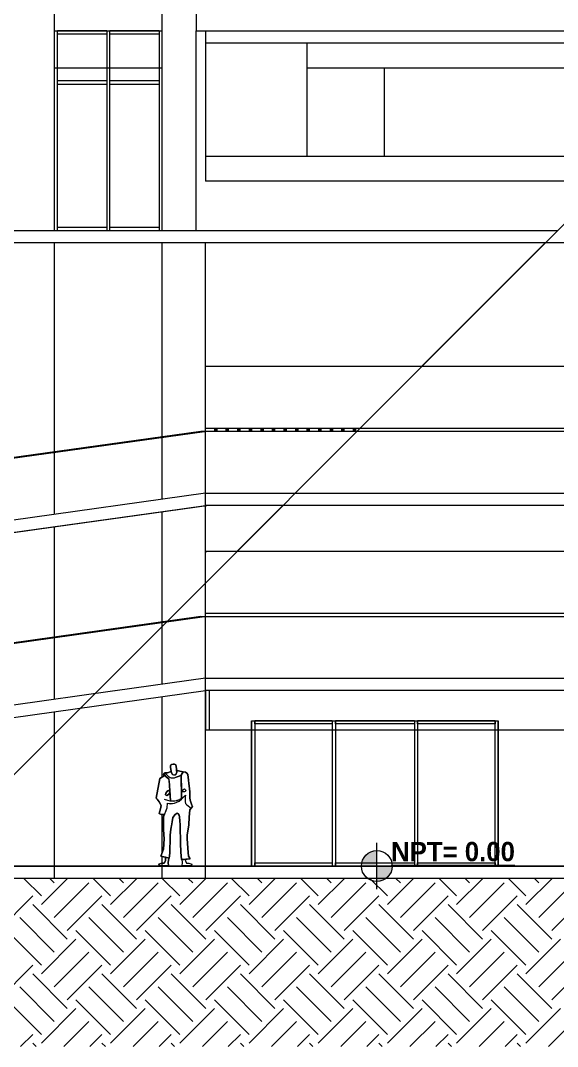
# Model space of a CAD drawing. Header units: metres. Extents: x -144 to 1000, y -717 to 29.
# Drawn here: x 160.28 to 168.99, y -661.99 to -645.36 of the extents above; entities that cross this region are included whole.
import ezdxf

# ---------------------------------------------------------------- set-up
doc = ezdxf.new("R2010")
doc.units = ezdxf.units.M
doc.layers.get('0').update_dxf_attribs({"color": 1})
for name, color, linetype, lineweight in [('A-DETL-GENF', 1, 'Continuous', 9), ('A-DETL-THIN', 1, 'Continuous', 9), ('A-FLOR', 2, 'Continuous', 9), ('A-FLOR-HRAL', 1, 'Continuous', 9), ('A-FLOR-PATT', 8, 'Continuous', 50), ('A-GLAZ-CWMG', 1, 'Continuous', 9), ('A-WALL', 4, 'Continuous', 9), ('G-ANNO-DIMS', 1, 'Continuous', 9), ('G-IMPT', 1, 'Continuous', 9), ('S-BEAM', 1, 'Continuous', 9), ('S-COLS', 7, 'Continuous', 9)]:
    doc.layers.add(name, color=color, linetype=linetype, lineweight=lineweight)
doc.styles.add('Britannic Bold_B', font='', dxfattribs={"width": 0.7})
doc.styles.get('Britannic Bold_B').set_extended_font_data('Britannic Bold', bold=True)

# ---------------------------------------------------------------- blocks, each defined once
blk = doc.blocks.new('ESCALA HUMANA - A_dwg-1534791-IZQUIERDA')
at = {"layer": 'G-IMPT'}
blk.add_line((-10.882, 1.096), (-10.889, 1.473), dxfattribs=at)
at = {"layer": 'G-IMPT', "flags": 128}
for points in [[(-10.715, 0.986), (-10.703, 0.964), (-10.749, 0.913), (-10.758, 0.79), (-10.766, 0.667), (-10.789, 0.502), (-10.789, 0.438), (-10.772, 0.221), (-10.771, 0.161), (-10.741, 0.114), (-10.822, 0.108), (-10.82, 0.084), (-10.802, 0.048), (-10.762, 0.044), (-10.716, 0.03), (-10.723, 0.005), (-10.87, 0.005), (-10.866, 0.055), (-10.872, 0.103), (-10.883, 0.103), (-10.883, 0.125), (-10.886, 0.141), (-10.899, 0.351), (-10.904, 0.676), (-10.91, 0.722), (-10.914, 0.804), (-10.929, 0.842), (-10.95, 0.858), (-10.987, 0.836), (-11.023, 0.788), (-11.032, 0.718), (-11.044, 0.655), (-11.057, 0.599), (-11.064, 0.501), (-11.067, 0.396), (-11.069, 0.29), (-11.07, 0.211), (-11.08, 0.126), (-11.089, 0.128), (-11.098, 0.055), (-11.095, 0.005), (-11.241, 0.005), (-11.248, 0.03), (-11.202, 0.044), (-11.162, 0.048), (-11.144, 0.084), (-11.141, 0.13), (-11.143, 0.141), (-11.216, 0.158), (-11.172, 0.273), (-11.164, 0.44), (-11.172, 0.588), (-11.173, 0.781), (-11.171, 0.837), (-11.214, 0.835), (-11.243, 0.852), (-11.222, 0.929), (-11.213, 0.981), (-11.246, 1.039), (-11.275, 1.082), (-11.293, 1.1), (-11.233, 1.417), (-11.166, 1.464), (-11.175, 1.483), (-11.164, 1.497), (-11.152, 1.511), (-11.108, 1.511), (-11.051, 1.532), (-11.06, 1.602), (-11.061, 1.632), (-11.052, 1.64), (-11.04, 1.646), (-11.027, 1.65), (-11.011, 1.652), (-10.998, 1.651), (-10.984, 1.647), (-10.972, 1.641), (-10.958, 1.548), (-10.883, 1.533), (-10.853, 1.527), (-10.82, 1.521), (-10.796, 1.507), (-10.782, 1.483), (-10.767, 1.394), (-10.763, 1.34), (-10.755, 1.254), (-10.749, 1.2), (-10.746, 1.171), (-10.746, 1.103), (-10.743, 1.066)], [(-10.741, 0.114), (-10.883, 0.103), (-10.883, 0.125), (-10.886, 0.141), (-10.899, 0.351), (-10.904, 0.676), (-10.91, 0.722), (-10.914, 0.804), (-10.929, 0.842), (-10.95, 0.858), (-10.987, 0.836), (-11.023, 0.788), (-11.032, 0.718), (-11.044, 0.655), (-11.057, 0.599), (-11.064, 0.501), (-11.067, 0.396), (-11.069, 0.29), (-11.07, 0.211), (-11.08, 0.126), (-11.216, 0.158), (-11.172, 0.273), (-11.164, 0.44), (-11.172, 0.588), (-11.173, 0.781), (-11.171, 0.837), (-11.214, 0.835), (-11.243, 0.852), (-11.222, 0.929), (-11.213, 0.981), (-11.246, 1.039), (-11.275, 1.082), (-11.293, 1.1), (-11.233, 1.417), (-11.166, 1.464), (-11.175, 1.483), (-11.152, 1.511), (-11.108, 1.511), (-11.051, 1.532), (-11.06, 1.602), (-11.061, 1.632), (-11.052, 1.64), (-11.04, 1.646), (-11.027, 1.65), (-11.011, 1.652), (-10.998, 1.651), (-10.984, 1.647), (-10.972, 1.641), (-10.958, 1.548), (-10.883, 1.533), (-10.82, 1.521), (-10.796, 1.507), (-10.782, 1.483), (-10.767, 1.394), (-10.763, 1.34), (-10.755, 1.254), (-10.749, 1.2), (-10.746, 1.171), (-10.746, 1.103), (-10.743, 1.066), (-10.715, 0.986), (-10.703, 0.964), (-10.749, 0.913), (-10.758, 0.79), (-10.766, 0.667), (-10.789, 0.502), (-10.789, 0.438), (-10.772, 0.221), (-10.771, 0.161)]]:
    blk.add_lwpolyline(points, close=True, dxfattribs=at)
for points in [[(-11.152, 1.511), (-11.125, 1.483), (-11.1, 1.455), (-11.068, 1.436), (-11.049, 1.428), (-11.02, 1.429), (-10.995, 1.43), (-10.964, 1.443), (-10.933, 1.455), (-10.888, 1.474), (-10.853, 1.527)], [(-11.051, 1.532), (-11.039, 1.502), (-11.024, 1.482), (-11.002, 1.476), (-10.972, 1.487), (-10.958, 1.52), (-10.958, 1.548)], [(-11.058, 1.056), (-11.081, 1.389), (-11.09, 1.412), (-11.104, 1.426), (-11.132, 1.448), (-11.157, 1.48), (-11.164, 1.497)], [(-11.07, 1.216), (-11.092, 1.224), (-11.121, 1.206), (-11.134, 1.183), (-11.141, 1.154), (-11.122, 1.145), (-11.093, 1.157), (-11.073, 1.184), (-11.068, 1.2)], [(-10.884, 1.22), (-10.865, 1.227), (-10.845, 1.248), (-10.835, 1.253), (-10.82, 1.237), (-10.811, 1.219), (-10.823, 1.21), (-10.834, 1.203), (-10.848, 1.201), (-10.862, 1.205), (-10.872, 1.207), (-10.884, 1.202)], [(-11.164, 1.084), (-11.111, 1.068), (-11.07, 1.056), (-11.009, 1.056), (-10.952, 1.064), (-10.896, 1.086), (-10.868, 1.106), (-10.816, 1.151)], [(-11.143, 0.873), (-11.117, 0.941), (-11.108, 1.018), (-11.06, 1.011), (-10.995, 1.018), (-10.92, 1.052), (-10.88, 1.082), (-10.816, 1.151), (-10.821, 1.12), (-10.825, 1.086), (-10.824, 1.042), (-10.815, 1.012), (-10.795, 0.992), (-10.774, 0.975)], [(-11.143, 0.141), (-11.141, 0.13), (-11.144, 0.084), (-11.162, 0.048), (-11.202, 0.044), (-11.248, 0.03), (-11.241, 0.005), (-11.095, 0.005), (-11.098, 0.055), (-11.089, 0.128)], [(-10.822, 0.108), (-10.82, 0.084), (-10.802, 0.048), (-10.762, 0.044), (-10.716, 0.03), (-10.723, 0.005), (-10.87, 0.005), (-10.866, 0.055), (-10.872, 0.103)]]:
    blk.add_lwpolyline(points, dxfattribs=at)
blk = doc.blocks.new('GBGB')
at = {"layer": 'G-ANNO-DIMS'}
h = blk.add_hatch(color=256, dxfattribs=at)
edge = h.paths.add_edge_path()
edge.add_line((166.063, -659.066), (165.813, -659.066))
edge.add_arc((166.063, -659.066), 0.25, 90, 180, ccw=False)
edge.add_line((166.063, -658.816), (166.063, -659.066))
h = blk.add_hatch(color=256, dxfattribs=at)
edge = h.paths.add_edge_path()
edge.add_line((166.063, -659.066), (166.313, -659.066))
edge.add_arc((166.063, -659.066), 0.25, 270, 360, ccw=False)
edge.add_line((166.063, -659.316), (166.063, -659.066))
at = {"layer": 'A-DETL-GENF'}
for p, q in [((162.614, -657.57), (162.603, -657.583)), ((162.626, -657.556), (162.614, -657.57)), ((162.614, -657.57), (162.621, -657.586)), ((162.67, -657.556), (162.626, -657.556)), ((162.626, -657.556), (162.653, -657.583)), ((162.725, -657.535), (162.67, -657.556)), ((162.734, -657.558), (162.725, -657.535)), ((162.82, -657.518), (162.819, -657.549)), ((162.924, -657.54), (162.82, -657.518)), ((162.925, -657.539), (162.889, -657.594)), ((162.958, -657.545), (162.925, -657.539)), ((162.982, -657.559), (162.958, -657.545)), ((162.996, -657.584), (162.982, -657.559)), ((162.545, -657.649), (162.485, -657.966)), ((162.612, -657.603), (162.545, -657.649)), ((162.603, -657.583), (162.612, -657.603)), ((162.621, -657.586), (162.646, -657.618)), ((162.646, -657.618), (162.68, -657.645)), ((162.653, -657.583), (162.678, -657.612)), ((162.689, -657.654), (162.674, -657.64)), ((162.678, -657.612), (162.71, -657.63)), ((162.697, -657.678), (162.689, -657.654)), ((162.697, -657.685), (162.697, -657.678)), ((162.697, -657.685), (162.72, -658.011)), ((162.71, -657.63), (162.729, -657.639)), ((162.729, -657.639), (162.758, -657.637)), ((162.889, -657.594), (162.894, -657.846)), ((163.011, -657.672), (162.996, -657.584)), ((163.015, -657.727), (163.011, -657.672)), ((163.023, -657.812), (163.015, -657.727)), ((162.637, -657.912), (162.644, -657.884)), ((162.644, -657.884), (162.657, -657.861)), ((162.657, -657.861), (162.686, -657.842)), ((162.71, -657.875), (162.685, -657.909)), ((162.686, -657.842), (162.709, -657.85)), ((162.894, -657.846), (162.913, -657.84)), ((162.894, -657.865), (162.894, -657.846)), ((162.906, -657.859), (162.894, -657.865)), ((162.894, -657.865), (162.896, -657.971)), ((162.916, -657.861), (162.906, -657.859)), ((162.913, -657.84), (162.933, -657.818)), ((162.93, -657.865), (162.916, -657.861)), ((162.945, -657.864), (162.93, -657.865)), ((162.933, -657.818), (162.943, -657.814)), ((162.943, -657.814), (162.958, -657.829)), ((162.955, -657.857), (162.945, -657.864)), ((162.967, -657.847), (162.955, -657.857)), ((162.958, -657.829), (162.967, -657.847)), ((163.029, -657.867), (163.023, -657.812)), ((163.032, -657.896), (163.029, -657.867)), ((163.032, -657.963), (163.032, -657.896)), ((162.485, -657.966), (162.503, -657.984)), ((162.503, -657.984), (162.532, -658.027)), ((162.532, -658.027), (162.565, -658.085)), ((162.656, -657.921), (162.637, -657.912)), ((162.685, -657.909), (162.656, -657.921)), ((162.661, -658.125), (162.67, -658.049)), ((162.67, -658.049), (162.718, -658.056)), ((162.718, -658.056), (162.783, -658.048)), ((162.783, -658.048), (162.858, -658.014)), ((162.826, -658.002), (162.821, -658.003)), ((162.84, -657.997), (162.826, -658.002)), ((162.858, -658.014), (162.898, -657.984)), ((162.882, -657.98), (162.863, -657.988)), ((162.896, -657.971), (162.882, -657.98)), ((162.896, -657.971), (162.91, -657.961)), ((162.898, -657.984), (162.962, -657.915)), ((162.91, -657.961), (162.962, -657.915)), ((162.957, -657.946), (162.953, -657.98)), ((162.953, -657.98), (162.954, -658.024)), ((162.954, -658.024), (162.963, -658.054)), ((162.962, -657.915), (162.957, -657.946)), ((162.963, -658.054), (162.983, -658.075)), ((163.035, -658), (163.032, -657.963)), ((163.063, -658.08), (163.035, -658)), ((162.556, -658.137), (162.535, -658.215)), ((162.535, -658.215), (162.564, -658.232)), ((162.565, -658.085), (162.556, -658.137)), ((162.564, -658.232), (162.608, -658.23)), ((162.605, -658.275), (162.661, -658.125)), ((162.608, -658.23), (162.605, -658.275)), ((162.755, -658.278), (162.791, -658.23)), ((162.791, -658.23), (162.828, -658.209)), ((162.828, -658.209), (162.85, -658.225)), ((162.85, -658.225), (162.864, -658.262)), ((162.983, -658.075), (163.05, -658.13)), ((163.02, -658.276), (163.029, -658.154)), ((163.029, -658.154), (163.05, -658.13)), ((163.05, -658.13), (163.075, -658.102)), ((163.075, -658.102), (163.063, -658.08)), ((162.605, -658.275), (162.605, -658.286)), ((162.605, -658.286), (162.606, -658.479)), ((162.734, -658.412), (162.747, -658.349)), ((162.747, -658.349), (162.755, -658.278)), ((162.864, -658.262), (162.868, -658.345)), ((162.868, -658.345), (162.875, -658.391)), ((162.875, -658.391), (162.879, -658.715)), ((162.989, -658.564), (163.012, -658.4)), ((163.012, -658.4), (163.02, -658.276)), ((162.606, -658.479), (162.614, -658.627)), ((162.711, -658.671), (162.714, -658.565)), ((162.714, -658.565), (162.721, -658.468)), ((162.721, -658.468), (162.734, -658.412)), ((162.989, -658.628), (162.989, -658.564)), ((162.614, -658.627), (162.606, -658.793)), ((162.709, -658.776), (162.711, -658.671)), ((162.879, -658.715), (162.892, -658.925)), ((163.006, -658.845), (162.989, -658.628)), ((162.606, -658.793), (162.562, -658.909)), ((162.698, -658.94), (162.708, -658.855)), ((162.708, -658.855), (162.709, -658.776)), ((163.007, -658.906), (163.006, -658.845)), ((162.562, -658.909), (162.698, -658.94)), ((162.892, -658.925), (162.895, -658.941)), ((162.895, -658.941), (162.895, -658.964)), ((162.895, -658.964), (163.037, -658.952)), ((163.037, -658.952), (163.007, -658.906))]:
    blk.add_line(p, q, dxfattribs=at)
at = {"layer": 'A-DETL-GENF', "color": 252, "true_color": 0x959595}
for p, q in [((160.623, -659.55), (160.339, -659.266)), ((160.623, -659.69), (161.047, -659.266)), ((160.833, -659.339), (160.76, -659.266)), ((160.833, -659.901), (161.395, -659.34)), ((161.746, -659.55), (161.461, -659.266)), ((161.746, -659.69), (162.17, -659.266)), ((161.956, -659.339), (161.883, -659.266)), ((161.956, -659.901), (162.517, -659.34)), ((162.868, -659.55), (162.584, -659.266)), ((162.868, -659.69), (163.292, -659.266)), ((163.079, -659.339), (163.005, -659.266)), ((163.079, -659.901), (163.64, -659.34)), ((163.991, -659.55), (163.707, -659.266)), ((163.991, -659.69), (164.415, -659.266)), ((164.201, -659.339), (164.128, -659.266)), ((164.201, -659.901), (164.762, -659.34)), ((165.113, -659.55), (164.829, -659.266)), ((165.113, -659.69), (165.537, -659.266)), ((165.324, -659.339), (165.251, -659.266)), ((165.324, -659.901), (165.885, -659.34)), ((166.236, -659.55), (165.952, -659.266)), ((166.236, -659.69), (166.66, -659.266)), ((166.446, -659.339), (166.373, -659.266)), ((166.446, -659.901), (167.007, -659.34)), ((167.358, -659.55), (167.074, -659.266)), ((167.358, -659.69), (167.782, -659.266)), ((167.569, -659.339), (167.496, -659.266)), ((167.569, -659.901), (168.13, -659.34)), ((168.481, -659.55), (168.197, -659.266)), ((168.481, -659.69), (168.905, -659.266)), ((168.691, -659.339), (168.618, -659.266)), ((168.691, -659.901), (169.252, -659.34)), ((159.921, -660.111), (160.483, -659.55)), ((161.044, -660.111), (161.605, -659.55)), ((162.166, -660.111), (162.728, -659.55)), ((163.289, -660.111), (163.85, -659.55)), ((164.412, -660.111), (164.973, -659.55)), ((165.534, -660.111), (166.095, -659.55)), ((166.657, -660.111), (167.218, -659.55)), ((167.779, -660.111), (168.34, -659.55)), ((168.902, -660.111), (169.463, -659.55)), ((161.044, -660.252), (160.483, -659.691)), ((162.166, -660.252), (161.605, -659.691)), ((163.289, -660.252), (162.728, -659.691)), ((164.412, -660.252), (163.85, -659.691)), ((165.534, -660.252), (164.973, -659.691)), ((166.657, -660.252), (166.095, -659.691)), ((167.779, -660.252), (167.218, -659.691)), ((168.902, -660.252), (168.34, -659.691)), ((160.833, -660.462), (160.272, -659.901)), ((161.956, -660.462), (161.395, -659.901)), ((163.079, -660.462), (162.517, -659.901)), ((164.201, -660.462), (163.64, -659.901)), ((165.324, -660.462), (164.762, -659.901)), ((166.446, -660.462), (165.885, -659.901)), ((167.569, -660.462), (167.007, -659.901)), ((168.691, -660.462), (168.13, -659.901)), ((160.623, -660.673), (160.062, -660.112)), ((161.746, -660.673), (161.184, -660.112)), ((162.868, -660.673), (162.307, -660.112)), ((163.991, -660.673), (163.429, -660.112)), ((165.113, -660.673), (164.552, -660.112)), ((166.236, -660.673), (165.674, -660.112)), ((167.358, -660.673), (166.797, -660.112)), ((168.481, -660.673), (167.919, -660.112)), ((160.623, -660.813), (161.184, -660.252)), ((161.746, -660.813), (162.307, -660.252)), ((162.868, -660.813), (163.429, -660.252)), ((163.991, -660.813), (164.552, -660.252)), ((165.113, -660.813), (165.674, -660.252)), ((166.236, -660.813), (166.797, -660.252)), ((167.358, -660.813), (167.919, -660.252)), ((168.481, -660.813), (169.042, -660.252)), ((160.833, -661.024), (161.395, -660.463)), ((161.956, -661.024), (162.517, -660.463)), ((163.079, -661.024), (163.64, -660.463)), ((164.201, -661.024), (164.762, -660.463)), ((165.324, -661.024), (165.885, -660.463)), ((166.446, -661.024), (167.007, -660.463)), ((167.569, -661.024), (168.13, -660.463)), ((168.691, -661.024), (169.252, -660.463)), ((159.921, -661.234), (160.483, -660.673)), ((161.044, -661.234), (161.605, -660.673)), ((162.166, -661.234), (162.728, -660.673)), ((163.289, -661.234), (163.85, -660.673)), ((164.412, -661.234), (164.973, -660.673)), ((165.534, -661.234), (166.095, -660.673)), ((166.657, -661.234), (167.218, -660.673)), ((167.779, -661.234), (168.34, -660.673)), ((168.902, -661.234), (169.463, -660.673)), ((161.044, -661.374), (160.483, -660.813)), ((162.166, -661.374), (161.605, -660.813)), ((163.289, -661.374), (162.728, -660.813)), ((164.412, -661.374), (163.85, -660.813)), ((165.534, -661.374), (164.973, -660.813)), ((166.657, -661.374), (166.095, -660.813)), ((167.779, -661.374), (167.218, -660.813)), ((168.902, -661.374), (168.34, -660.813)), ((160.833, -661.584), (160.272, -661.023)), ((161.956, -661.584), (161.395, -661.023)), ((163.079, -661.584), (162.517, -661.023)), ((164.201, -661.584), (163.64, -661.023)), ((165.324, -661.584), (164.762, -661.023)), ((166.446, -661.584), (165.885, -661.023)), ((167.569, -661.584), (167.007, -661.023)), ((168.691, -661.584), (168.13, -661.023)), ((160.623, -661.795), (160.062, -661.234)), ((160.623, -661.935), (161.184, -661.374)), ((161.746, -661.795), (161.184, -661.234)), ((161.746, -661.935), (162.307, -661.374)), ((162.868, -661.795), (162.307, -661.234)), ((162.868, -661.935), (163.429, -661.374)), ((163.991, -661.795), (163.429, -661.234)), ((163.991, -661.935), (164.552, -661.374)), ((165.113, -661.795), (164.552, -661.234)), ((165.113, -661.935), (165.674, -661.374)), ((166.236, -661.795), (165.674, -661.234)), ((166.236, -661.935), (166.797, -661.374)), ((167.358, -661.795), (166.797, -661.234)), ((167.358, -661.935), (167.919, -661.374)), ((168.481, -661.795), (167.919, -661.234)), ((168.481, -661.935), (169.042, -661.374)), ((160.989, -661.991), (161.395, -661.585)), ((162.111, -661.991), (162.517, -661.585)), ((163.234, -661.991), (163.64, -661.585)), ((164.356, -661.991), (164.762, -661.585)), ((165.479, -661.991), (165.885, -661.585)), ((166.601, -661.991), (167.007, -661.585)), ((167.724, -661.991), (168.13, -661.585)), ((168.846, -661.991), (169.252, -661.585)), ((160.287, -661.991), (160.483, -661.795)), ((161.409, -661.991), (161.605, -661.795)), ((162.532, -661.991), (162.728, -661.795)), ((163.654, -661.991), (163.85, -661.795)), ((164.777, -661.991), (164.973, -661.795)), ((165.899, -661.991), (166.095, -661.795)), ((167.022, -661.991), (167.218, -661.795)), ((168.144, -661.991), (168.34, -661.795)), ((160.538, -661.991), (160.483, -661.936)), ((161.661, -661.991), (161.605, -661.936)), ((162.783, -661.991), (162.728, -661.936)), ((163.906, -661.991), (163.85, -661.936)), ((165.028, -661.991), (164.973, -661.936)), ((166.151, -661.991), (166.095, -661.936)), ((167.273, -661.991), (167.218, -661.936)), ((168.396, -661.991), (168.34, -661.936))]:
    blk.add_line(p, q, dxfattribs=at)
at = {"layer": 'A-DETL-GENF'}
for centre, radius, start, end in [((162.766, -657.484), 0.0701, 55.2475, 134.8378), ((163.293, -657.417), 0.577, 181.7777, 194.2223), ((162.776, -657.548), 0.0428, 194.2223, 357.9372), ((162.212, -657.548), 0.606, 359.8875, 11.535), ((162.653, -657.68), 0.0449, 353.4993, 52.1791), ((162.666, -657.133), 0.513, 280.2499, 295.7078), ((162.751, -657.741), 0.272, 263.3455, 302.2868)]:
    blk.add_arc(centre, radius, start, end, dxfattribs=at)
at = {"layer": 'A-DETL-THIN'}
for p, q in [((144.441, -659.066), (175.893, -659.066)), ((175.893, -659.266), (144.441, -659.266)), ((175.893, -659.266), (144.441, -659.266))]:
    blk.add_line(p, q, dxfattribs=at)
at = {"layer": 'A-FLOR'}
for p, q in [((170.808, -645.726), (163.284, -645.726)), ((163.284, -647.866), (163.291, -647.866)), ((163.291, -647.916), (163.284, -647.916)), ((149.784, -648.766), (168.993, -648.766)), ((174.393, -648.966), (149.784, -648.966))]:
    blk.add_line(p, q, dxfattribs=at)
at = {"layer": 'A-FLOR', "color": 251, "true_color": 0x666666}
for p, q in [((163.284, -651.97), (170.084, -651.97)), ((163.283, -653.02), (160.133, -653.463)), ((163.283, -653.22), (163.283, -653.02)), ((160.133, -653.663), (163.283, -653.22)), ((163.284, -654.97), (170.084, -654.97)), ((161.816, -656.225), (160.133, -656.462))]:
    blk.add_line(p, q, dxfattribs=at)
at = {"layer": 'A-FLOR', "color": 253, "true_color": 0xa3a3a3}
for p, q in [((163.283, -653.02), (174.283, -653.02)), ((174.283, -653.22), (163.283, -653.22)), ((163.283, -656.019), (161.818, -656.225)), ((163.283, -656.219), (163.283, -656.019)), ((163.283, -656.02), (174.294, -656.02)), ((160.133, -656.662), (163.283, -656.219)), ((174.294, -656.22), (163.283, -656.22)), ((163.284, -659.066), (170.084, -659.066))]:
    blk.add_line(p, q, dxfattribs=at)
at = {"layer": 'A-FLOR-HRAL'}
for p in [(163.291, -647.966), (173.58, -647.566)]:
    blk.add_line(p, (163.291, -647.566), dxfattribs=at)
at = {"layer": 'A-FLOR-PATT', "color": 9, "true_color": 0xc0c0c0}
for p, q in [((163.452, -652.02), (163.452, -651.97)), ((163.639, -652.02), (163.639, -651.97)), ((163.827, -652.02), (163.827, -651.97)), ((164.014, -652.02), (164.014, -651.97)), ((164.202, -652.02), (164.202, -651.97)), ((164.389, -652.02), (164.389, -651.97)), ((164.577, -652.02), (164.577, -651.97)), ((164.764, -652.02), (164.764, -651.97)), ((164.952, -652.02), (164.952, -651.97)), ((165.139, -652.02), (165.139, -651.97)), ((165.327, -652.02), (165.327, -651.97)), ((165.514, -652.02), (165.514, -651.97)), ((165.702, -652.02), (165.702, -651.97))]:
    blk.add_line(p, q, dxfattribs=at)
at = {"layer": 'A-GLAZ-CWMG'}
for p, q in [((160.834, -645.526), (160.884, -645.526)), ((160.884, -645.576), (160.884, -645.526)), ((161.684, -645.526), (160.884, -645.526)), ((160.884, -646.366), (160.884, -645.526)), ((160.884, -645.576), (161.684, -645.576)), ((161.684, -645.526), (161.684, -645.576)), ((161.684, -645.526), (161.734, -645.526)), ((161.684, -645.526), (161.684, -646.366)), ((161.734, -645.576), (161.734, -645.526)), ((162.534, -645.526), (161.734, -645.526)), ((161.734, -646.366), (161.734, -645.526)), ((161.734, -645.576), (162.534, -645.576)), ((162.534, -645.526), (162.534, -645.576)), ((162.534, -645.526), (162.584, -645.526)), ((162.534, -645.526), (162.534, -646.366)), ((160.884, -646.391), (160.884, -646.341)), ((161.684, -646.341), (160.884, -646.341)), ((160.884, -648.766), (160.884, -646.366)), ((160.884, -646.391), (161.684, -646.391)), ((161.684, -646.341), (161.684, -646.391)), ((161.684, -646.366), (161.684, -648.766)), ((161.734, -646.391), (161.734, -646.341)), ((162.534, -646.341), (161.734, -646.341)), ((161.734, -648.766), (161.734, -646.366)), ((161.734, -646.391), (162.534, -646.391)), ((162.534, -646.341), (162.534, -646.391)), ((162.534, -646.366), (162.534, -648.766)), ((160.884, -648.766), (160.884, -648.716)), ((161.684, -648.716), (160.884, -648.716)), ((161.684, -648.716), (161.684, -648.766)), ((161.734, -648.766), (161.734, -648.716)), ((162.534, -648.716), (161.734, -648.716)), ((162.534, -648.716), (162.534, -648.766))]:
    blk.add_line(p, q, dxfattribs=at)
at = {"layer": 'A-GLAZ-CWMG', "color": 251, "true_color": 0x666666}
for p, q in [((164.033, -656.713), (164.083, -656.713)), ((164.033, -656.713), (164.033, -656.866)), ((164.083, -656.763), (164.083, -656.713)), ((165.341, -656.713), (164.083, -656.713)), ((164.083, -656.713), (164.083, -656.866)), ((165.341, -656.713), (165.341, -656.763)), ((165.341, -656.713), (165.391, -656.713)), ((165.341, -656.713), (165.341, -656.866)), ((165.391, -656.763), (165.391, -656.713)), ((166.675, -656.713), (165.391, -656.713)), ((165.391, -656.713), (165.391, -656.866)), ((166.675, -656.713), (166.675, -656.763)), ((166.675, -656.713), (166.725, -656.713)), ((166.675, -656.713), (166.675, -656.866)), ((166.725, -656.763), (166.725, -656.713)), ((167.983, -656.713), (166.725, -656.713)), ((166.725, -656.713), (166.725, -656.866)), ((167.983, -656.713), (167.983, -656.763)), ((167.983, -656.713), (168.033, -656.713)), ((167.983, -656.866), (167.983, -656.713)), ((168.033, -656.866), (168.033, -656.713)), ((165.341, -656.763), (164.083, -656.763)), ((166.675, -656.763), (165.391, -656.763)), ((167.983, -656.763), (166.725, -656.763))]:
    blk.add_line(p, q, dxfattribs=at)
at = {"layer": 'A-GLAZ-CWMG', "color": 253, "true_color": 0xa3a3a3}
for p, q in [((164.033, -656.866), (164.033, -659.066)), ((164.083, -656.866), (164.083, -659.066)), ((165.341, -656.866), (165.341, -659.066)), ((165.391, -656.866), (165.391, -659.066)), ((166.675, -656.866), (166.675, -659.066)), ((166.725, -656.866), (166.725, -659.066)), ((167.983, -659.066), (167.983, -656.866)), ((168.033, -659.066), (168.033, -656.866)), ((164.083, -659.066), (164.083, -659.016)), ((164.083, -659.016), (165.341, -659.016)), ((165.341, -659.016), (165.341, -659.066)), ((165.391, -659.066), (165.391, -659.016)), ((165.391, -659.016), (166.675, -659.016)), ((166.675, -659.016), (166.675, -659.066)), ((166.725, -659.066), (166.725, -659.016)), ((166.725, -659.016), (167.983, -659.016)), ((167.983, -659.016), (167.983, -659.066))]:
    blk.add_line(p, q, dxfattribs=at)
at = {"layer": 'A-GLAZ-CWMG', "color": 9, "true_color": 0xc7c7c7}
for p, q in [((164.083, -659.066), (164.033, -659.066)), ((164.083, -659.066), (165.341, -659.066)), ((165.391, -659.066), (165.341, -659.066)), ((165.391, -659.066), (166.675, -659.066)), ((166.725, -659.066), (166.675, -659.066)), ((166.725, -659.066), (167.983, -659.066)), ((168.033, -659.066), (167.983, -659.066))]:
    blk.add_line(p, q, dxfattribs=at)
at = {"layer": 'A-WALL'}
for p, q in [((163.133, -619.106), (163.133, -645.526)), ((160.834, -645.526), (162.584, -645.526)), ((163.133, -645.526), (170.883, -645.526)), ((163.134, -648.766), (163.134, -645.526)), ((163.284, -645.526), (163.284, -647.966)), ((164.934, -647.566), (164.934, -645.726)), ((166.184, -646.126), (166.184, -647.566)), ((169.794, -647.966), (158.694, -659.066)), ((174.393, -647.966), (163.284, -647.966)), ((170.084, -650.971), (163.284, -650.971)), ((163.211, -652.02), (160.063, -652.462)), ((160.109, -653.667), (163.292, -653.22)), ((163.347, -653.22), (160.164, -653.667)), ((163.284, -653.966), (163.306, -653.967)), ((163.3, -653.967), (163.284, -653.967)), ((163.211, -655.02), (160.063, -655.462)), ((174.694, -659.066), (158.694, -659.066))]:
    blk.add_line(p, q, dxfattribs=at)
at = {"layer": 'A-WALL', "color": 251, "true_color": 0x666666}
for p, q in [((158.694, -659.066), (169.794, -647.966)), ((168.794, -648.966), (166.789, -650.971)), ((160.119, -652.462), (163.266, -652.02)), ((174.545, -652.02), (163.211, -652.02)), ((164.541, -653.22), (163.793, -653.967)), ((170.084, -653.967), (163.3, -653.967)), ((160.119, -655.462), (163.266, -655.02)), ((170.084, -656.22), (163.284, -656.22)), ((163.292, -656.866), (163.292, -656.22)), ((163.347, -656.22), (163.347, -656.866)), ((164.033, -656.713), (168.033, -656.713)), ((170.866, -656.866), (163.292, -656.866)), ((158.694, -659.066), (174.144, -659.066))]:
    blk.add_line(p, q, dxfattribs=at)
at = {"layer": 'A-WALL', "color": 253, "true_color": 0xa3a3a3}
for p, q in [((166.789, -650.971), (168.794, -648.966)), ((163.793, -653.967), (164.541, -653.22)), ((163.211, -655.02), (174.345, -655.02)), ((164.033, -659.066), (164.033, -656.713)), ((168.033, -656.713), (168.033, -659.066))]:
    blk.add_line(p, q, dxfattribs=at)
at = {"layer": 'G-ANNO-DIMS'}
for p, q in [((166.063, -659.441), (166.063, -658.691)), ((165.688, -659.066), (167.813, -659.066)), ((166.195, -659.066), (166.063, -659.066))]:
    blk.add_line(p, q, dxfattribs=at)
blk.add_circle((166.063, -659.066), 0.25, dxfattribs=at)
at = {"layer": 'S-BEAM'}
for p, q in [((160.834, -645.526), (162.584, -645.526)), ((160.834, -646.126), (162.584, -646.126)), ((164.934, -646.126), (170.084, -646.126))]:
    blk.add_line(p, q, dxfattribs=at)
at = {"layer": 'S-COLS'}
for p, q in [((160.834, -648.766), (160.834, -613.178)), ((162.584, -648.766), (162.584, -613.178)), ((160.834, -652.354), (160.834, -648.966)), ((162.584, -652.108), (162.584, -648.966)), ((163.284, -652.02), (163.284, -648.966)), ((163.284, -654.476), (163.284, -653.228)), ((162.584, -655.108), (162.584, -653.327)), ((160.834, -655.354), (160.834, -653.573))]:
    blk.add_line(p, q, dxfattribs=at)
at = {"layer": 'S-COLS', "color": 251, "true_color": 0x666666}
for p, q in [((163.284, -653.02), (163.284, -652.02)), ((162.584, -653.118), (162.584, -652.108)), ((160.834, -653.364), (160.834, -652.354)), ((163.284, -653.228), (163.284, -653.221)), ((162.584, -653.327), (162.584, -653.319)), ((160.834, -653.573), (160.834, -653.565)), ((163.284, -655.02), (163.284, -654.476)), ((162.584, -655.176), (162.584, -655.108)), ((160.834, -656.363), (160.834, -655.354)), ((160.834, -656.926), (160.834, -656.563)), ((160.834, -659.266), (160.834, -659.066)), ((162.584, -659.266), (162.584, -659.066)), ((163.284, -659.266), (163.284, -659.066))]:
    blk.add_line(p, q, dxfattribs=at)
at = {"layer": 'S-COLS', "color": 253, "true_color": 0xa3a3a3}
for p, q in [((163.284, -656.02), (163.284, -655.02)), ((162.584, -656.117), (162.584, -655.176)), ((163.284, -659.066), (163.284, -656.22)), ((162.584, -657.622), (162.584, -656.317)), ((160.834, -659.066), (160.834, -656.926)), ((162.584, -658.85), (162.584, -658.231)), ((162.584, -659.066), (162.584, -658.914))]:
    blk.add_line(p, q, dxfattribs=at)
blk.add_blockref('ESCALA HUMANA - A_dwg-1534791-IZQUIERDA', (173.778, -659.066))
at = {"layer": 'G-ANNO-DIMS', "style": 'Britannic Bold_B'}
blk.add_text('%%UNPT= 0.00', height=0.3125, dxfattribs=at).set_placement((166.294, -658.988))

msp = doc.modelspace()

# ---------------------------------------------------------------- block references
at = {"color": 3}
msp.add_blockref('GBGB', (0, 0), dxfattribs=at)

doc.saveas('drawing.dxf')
